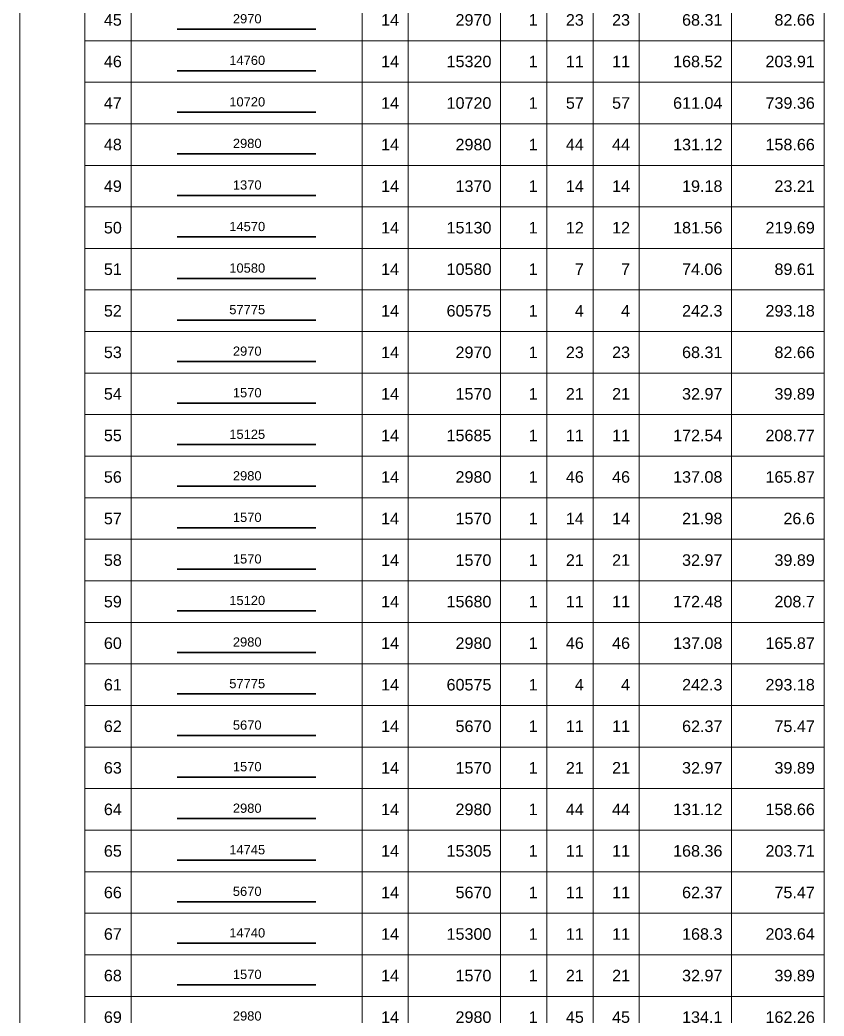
# Model space of a CAD drawing. Header units: millimetres. Extents: x -179076 to 505271, y -34263 to 117995.
# Drawn here: x -28311 to -10905, y 53510 to 75087 of the extents above; entities that cross this region are included whole.
import ezdxf
from ezdxf.enums import TextEntityAlignment as Align

# ---------------------------------------------------------------- set-up
doc = ezdxf.new("R2010")
doc.units = ezdxf.units.MM
for name, color, linetype, lineweight in [('NDC_S_REBAR', 4, 'Continuous', 35), ('NDC_S_VN TEXT', 7, 'Continuous', 20), ('NDC_Table', 3, 'Continuous', 20)]:
    doc.layers.add(name, color=color, linetype=linetype, lineweight=lineweight)
doc.styles.add('ARIAL', font='arial.ttf', dxfattribs={"width": 0.8})

# ---------------------------------------------------------------- blocks, each defined once
blk = doc.blocks.new('dang01')
at = {"layer": 'NDC_S_REBAR'}
blk.add_line((3405, -650), (6405, -650), dxfattribs=at)
at = {"layer": 'NDC_Table'}
for p, q in [((0, 0), (0, -900)), ((1405, 0), (1405, -900)), ((2405, 0), (2405, -900)), ((7405, 0), (7405, -900)), ((8405, 0), (8405, -900)), ((10405, 0), (10405, -900)), ((11405, 0), (11405, -900)), ((12405, 0), (12405, -900)), ((13405, 0), (13405, -900)), ((15405, 0), (15405, -900)), ((17405, 0), (17405, -900)), ((1405, -900), (17405, -900))]:
    blk.add_line(p, q, dxfattribs=at)
at = {"layer": 'NDC_S_VN TEXT', "style": 'ARIAL'}
for p in [(2205, -450), (8205, -450), (10205, -450), (11205, -450), (12205, -450), (13205, -450), (15205, -450), (17205, -450)]:
    blk.add_attdef('D03', text='', height=250, dxfattribs=at).set_placement(p, align=Align.MIDDLE_RIGHT)
blk.add_attdef('00000000', text='', height=200, dxfattribs=at).set_placement((4920, -425), align=Align.MIDDLE_CENTER)

msp = doc.modelspace()

# ---------------------------------------------------------------- block references
at = {"layer": 'NDC_Table'}
ref = msp.add_blockref('dang01', (-28310.7, 75537.1), dxfattribs=at)
ref.add_attrib('D03', '45', dxfattribs={"layer": 'NDC_S_VN TEXT', "height": 250, "style": 'ARIAL'}).set_placement((-26105.4, 75087.1), align=Align.MIDDLE_RIGHT)
ref.add_attrib('00000000', '2970', dxfattribs={"layer": 'NDC_S_VN TEXT', "height": 200, "style": 'ARIAL'}).set_placement((-23391.1, 75112.4), align=Align.MIDDLE_CENTER)
ref.add_attrib('D03', '14', dxfattribs={"layer": 'NDC_S_VN TEXT', "height": 250, "style": 'ARIAL'}).set_placement((-20105.4, 75087.1), align=Align.MIDDLE_RIGHT)
ref.add_attrib('D03', '2970', dxfattribs={"layer": 'NDC_S_VN TEXT', "height": 250, "style": 'ARIAL'}).set_placement((-18105.4, 75087.1), align=Align.MIDDLE_RIGHT)
ref.add_attrib('D03', '1', dxfattribs={"layer": 'NDC_S_VN TEXT', "height": 250, "style": 'ARIAL'}).set_placement((-17105.4, 75087.1), align=Align.MIDDLE_RIGHT)
ref.add_attrib('D03', '23', dxfattribs={"layer": 'NDC_S_VN TEXT', "height": 250, "style": 'ARIAL'}).set_placement((-16105.4, 75087.1), align=Align.MIDDLE_RIGHT)
ref.add_attrib('D03', '23', dxfattribs={"layer": 'NDC_S_VN TEXT', "height": 250, "style": 'ARIAL'}).set_placement((-15105.4, 75087.5), align=Align.MIDDLE_RIGHT)
ref.add_attrib('D03', '68.31', dxfattribs={"layer": 'NDC_S_VN TEXT', "height": 250, "style": 'ARIAL'}).set_placement((-13105.4, 75087.1), align=Align.MIDDLE_RIGHT)
ref.add_attrib('D03', '82.66', dxfattribs={"layer": 'NDC_S_VN TEXT', "height": 250, "style": 'ARIAL'}).set_placement((-11105.4, 75087.1), align=Align.MIDDLE_RIGHT)
ref = msp.add_blockref('dang01', (-28310.7, 74637.1), dxfattribs=at)
ref.add_attrib('D03', '46', dxfattribs={"layer": 'NDC_S_VN TEXT', "height": 250, "style": 'ARIAL'}).set_placement((-26105.4, 74187.1), align=Align.MIDDLE_RIGHT)
ref.add_attrib('00000000', '14760', dxfattribs={"layer": 'NDC_S_VN TEXT', "height": 200, "style": 'ARIAL'}).set_placement((-23391.1, 74212.4), align=Align.MIDDLE_CENTER)
ref.add_attrib('D03', '14', dxfattribs={"layer": 'NDC_S_VN TEXT', "height": 250, "style": 'ARIAL'}).set_placement((-20105.4, 74187.1), align=Align.MIDDLE_RIGHT)
ref.add_attrib('D03', '15320', dxfattribs={"layer": 'NDC_S_VN TEXT', "height": 250, "style": 'ARIAL'}).set_placement((-18105.4, 74187.1), align=Align.MIDDLE_RIGHT)
ref.add_attrib('D03', '1', dxfattribs={"layer": 'NDC_S_VN TEXT', "height": 250, "style": 'ARIAL'}).set_placement((-17105.4, 74187.1), align=Align.MIDDLE_RIGHT)
ref.add_attrib('D03', '11', dxfattribs={"layer": 'NDC_S_VN TEXT', "height": 250, "style": 'ARIAL'}).set_placement((-16105.4, 74187.1), align=Align.MIDDLE_RIGHT)
ref.add_attrib('D03', '11', dxfattribs={"layer": 'NDC_S_VN TEXT', "height": 250, "style": 'ARIAL'}).set_placement((-15105.4, 74187.5), align=Align.MIDDLE_RIGHT)
ref.add_attrib('D03', '168.52', dxfattribs={"layer": 'NDC_S_VN TEXT', "height": 250, "style": 'ARIAL'}).set_placement((-13105.4, 74187.1), align=Align.MIDDLE_RIGHT)
ref.add_attrib('D03', '203.91', dxfattribs={"layer": 'NDC_S_VN TEXT', "height": 250, "style": 'ARIAL'}).set_placement((-11105.4, 74187.1), align=Align.MIDDLE_RIGHT)
ref = msp.add_blockref('dang01', (-28310.7, 73737.1), dxfattribs=at)
ref.add_attrib('D03', '47', dxfattribs={"layer": 'NDC_S_VN TEXT', "height": 250, "style": 'ARIAL'}).set_placement((-26105.4, 73287.1), align=Align.MIDDLE_RIGHT)
ref.add_attrib('00000000', '10720', dxfattribs={"layer": 'NDC_S_VN TEXT', "height": 200, "style": 'ARIAL'}).set_placement((-23391.1, 73312.4), align=Align.MIDDLE_CENTER)
ref.add_attrib('D03', '14', dxfattribs={"layer": 'NDC_S_VN TEXT', "height": 250, "style": 'ARIAL'}).set_placement((-20105.4, 73287.1), align=Align.MIDDLE_RIGHT)
ref.add_attrib('D03', '10720', dxfattribs={"layer": 'NDC_S_VN TEXT', "height": 250, "style": 'ARIAL'}).set_placement((-18105.4, 73287.1), align=Align.MIDDLE_RIGHT)
ref.add_attrib('D03', '1', dxfattribs={"layer": 'NDC_S_VN TEXT', "height": 250, "style": 'ARIAL'}).set_placement((-17105.4, 73287.1), align=Align.MIDDLE_RIGHT)
ref.add_attrib('D03', '57', dxfattribs={"layer": 'NDC_S_VN TEXT', "height": 250, "style": 'ARIAL'}).set_placement((-16105.4, 73287.1), align=Align.MIDDLE_RIGHT)
ref.add_attrib('D03', '57', dxfattribs={"layer": 'NDC_S_VN TEXT', "height": 250, "style": 'ARIAL'}).set_placement((-15105.4, 73287.5), align=Align.MIDDLE_RIGHT)
ref.add_attrib('D03', '611.04', dxfattribs={"layer": 'NDC_S_VN TEXT', "height": 250, "style": 'ARIAL'}).set_placement((-13105.4, 73287.1), align=Align.MIDDLE_RIGHT)
ref.add_attrib('D03', '739.36', dxfattribs={"layer": 'NDC_S_VN TEXT', "height": 250, "style": 'ARIAL'}).set_placement((-11105.4, 73287.1), align=Align.MIDDLE_RIGHT)
ref = msp.add_blockref('dang01', (-28310.7, 72837.1), dxfattribs=at)
ref.add_attrib('D03', '48', dxfattribs={"layer": 'NDC_S_VN TEXT', "height": 250, "style": 'ARIAL'}).set_placement((-26105.4, 72387.1), align=Align.MIDDLE_RIGHT)
ref.add_attrib('00000000', '2980', dxfattribs={"layer": 'NDC_S_VN TEXT', "height": 200, "style": 'ARIAL'}).set_placement((-23391.1, 72412.4), align=Align.MIDDLE_CENTER)
ref.add_attrib('D03', '14', dxfattribs={"layer": 'NDC_S_VN TEXT', "height": 250, "style": 'ARIAL'}).set_placement((-20105.4, 72387.1), align=Align.MIDDLE_RIGHT)
ref.add_attrib('D03', '2980', dxfattribs={"layer": 'NDC_S_VN TEXT', "height": 250, "style": 'ARIAL'}).set_placement((-18105.4, 72387.1), align=Align.MIDDLE_RIGHT)
ref.add_attrib('D03', '1', dxfattribs={"layer": 'NDC_S_VN TEXT', "height": 250, "style": 'ARIAL'}).set_placement((-17105.4, 72387.1), align=Align.MIDDLE_RIGHT)
ref.add_attrib('D03', '44', dxfattribs={"layer": 'NDC_S_VN TEXT', "height": 250, "style": 'ARIAL'}).set_placement((-16105.4, 72387.1), align=Align.MIDDLE_RIGHT)
ref.add_attrib('D03', '44', dxfattribs={"layer": 'NDC_S_VN TEXT', "height": 250, "style": 'ARIAL'}).set_placement((-15105.4, 72387.5), align=Align.MIDDLE_RIGHT)
ref.add_attrib('D03', '131.12', dxfattribs={"layer": 'NDC_S_VN TEXT', "height": 250, "style": 'ARIAL'}).set_placement((-13105.4, 72387.1), align=Align.MIDDLE_RIGHT)
ref.add_attrib('D03', '158.66', dxfattribs={"layer": 'NDC_S_VN TEXT', "height": 250, "style": 'ARIAL'}).set_placement((-11105.4, 72387.1), align=Align.MIDDLE_RIGHT)
ref = msp.add_blockref('dang01', (-28310.7, 71937.1), dxfattribs=at)
ref.add_attrib('D03', '49', dxfattribs={"layer": 'NDC_S_VN TEXT', "height": 250, "style": 'ARIAL'}).set_placement((-26105.4, 71487.1), align=Align.MIDDLE_RIGHT)
ref.add_attrib('00000000', '1370', dxfattribs={"layer": 'NDC_S_VN TEXT', "height": 200, "style": 'ARIAL'}).set_placement((-23391.1, 71512.4), align=Align.MIDDLE_CENTER)
ref.add_attrib('D03', '14', dxfattribs={"layer": 'NDC_S_VN TEXT', "height": 250, "style": 'ARIAL'}).set_placement((-20105.4, 71487.1), align=Align.MIDDLE_RIGHT)
ref.add_attrib('D03', '1370', dxfattribs={"layer": 'NDC_S_VN TEXT', "height": 250, "style": 'ARIAL'}).set_placement((-18105.4, 71487.1), align=Align.MIDDLE_RIGHT)
ref.add_attrib('D03', '1', dxfattribs={"layer": 'NDC_S_VN TEXT', "height": 250, "style": 'ARIAL'}).set_placement((-17105.4, 71487.1), align=Align.MIDDLE_RIGHT)
ref.add_attrib('D03', '14', dxfattribs={"layer": 'NDC_S_VN TEXT', "height": 250, "style": 'ARIAL'}).set_placement((-16105.4, 71487.1), align=Align.MIDDLE_RIGHT)
ref.add_attrib('D03', '14', dxfattribs={"layer": 'NDC_S_VN TEXT', "height": 250, "style": 'ARIAL'}).set_placement((-15105.4, 71487.5), align=Align.MIDDLE_RIGHT)
ref.add_attrib('D03', '19.18', dxfattribs={"layer": 'NDC_S_VN TEXT', "height": 250, "style": 'ARIAL'}).set_placement((-13105.4, 71487.1), align=Align.MIDDLE_RIGHT)
ref.add_attrib('D03', '23.21', dxfattribs={"layer": 'NDC_S_VN TEXT', "height": 250, "style": 'ARIAL'}).set_placement((-11105.4, 71487.1), align=Align.MIDDLE_RIGHT)
ref = msp.add_blockref('dang01', (-28310.7, 71037.1), dxfattribs=at)
ref.add_attrib('D03', '50', dxfattribs={"layer": 'NDC_S_VN TEXT', "height": 250, "style": 'ARIAL'}).set_placement((-26105.4, 70587.1), align=Align.MIDDLE_RIGHT)
ref.add_attrib('00000000', '14570', dxfattribs={"layer": 'NDC_S_VN TEXT', "height": 200, "style": 'ARIAL'}).set_placement((-23391.1, 70612.4), align=Align.MIDDLE_CENTER)
ref.add_attrib('D03', '14', dxfattribs={"layer": 'NDC_S_VN TEXT', "height": 250, "style": 'ARIAL'}).set_placement((-20105.4, 70587.1), align=Align.MIDDLE_RIGHT)
ref.add_attrib('D03', '15130', dxfattribs={"layer": 'NDC_S_VN TEXT', "height": 250, "style": 'ARIAL'}).set_placement((-18105.4, 70587.1), align=Align.MIDDLE_RIGHT)
ref.add_attrib('D03', '1', dxfattribs={"layer": 'NDC_S_VN TEXT', "height": 250, "style": 'ARIAL'}).set_placement((-17105.4, 70587.1), align=Align.MIDDLE_RIGHT)
ref.add_attrib('D03', '12', dxfattribs={"layer": 'NDC_S_VN TEXT', "height": 250, "style": 'ARIAL'}).set_placement((-16105.4, 70587.1), align=Align.MIDDLE_RIGHT)
ref.add_attrib('D03', '12', dxfattribs={"layer": 'NDC_S_VN TEXT', "height": 250, "style": 'ARIAL'}).set_placement((-15105.4, 70587.5), align=Align.MIDDLE_RIGHT)
ref.add_attrib('D03', '181.56', dxfattribs={"layer": 'NDC_S_VN TEXT', "height": 250, "style": 'ARIAL'}).set_placement((-13105.4, 70587.1), align=Align.MIDDLE_RIGHT)
ref.add_attrib('D03', '219.69', dxfattribs={"layer": 'NDC_S_VN TEXT', "height": 250, "style": 'ARIAL'}).set_placement((-11105.4, 70587.1), align=Align.MIDDLE_RIGHT)
ref = msp.add_blockref('dang01', (-28310.7, 70137.1), dxfattribs=at)
ref.add_attrib('D03', '51', dxfattribs={"layer": 'NDC_S_VN TEXT', "height": 250, "style": 'ARIAL'}).set_placement((-26105.4, 69687.1), align=Align.MIDDLE_RIGHT)
ref.add_attrib('00000000', '10580', dxfattribs={"layer": 'NDC_S_VN TEXT', "height": 200, "style": 'ARIAL'}).set_placement((-23391.1, 69712.4), align=Align.MIDDLE_CENTER)
ref.add_attrib('D03', '14', dxfattribs={"layer": 'NDC_S_VN TEXT', "height": 250, "style": 'ARIAL'}).set_placement((-20105.4, 69687.1), align=Align.MIDDLE_RIGHT)
ref.add_attrib('D03', '10580', dxfattribs={"layer": 'NDC_S_VN TEXT', "height": 250, "style": 'ARIAL'}).set_placement((-18105.4, 69687.1), align=Align.MIDDLE_RIGHT)
ref.add_attrib('D03', '1', dxfattribs={"layer": 'NDC_S_VN TEXT', "height": 250, "style": 'ARIAL'}).set_placement((-17105.4, 69687.1), align=Align.MIDDLE_RIGHT)
ref.add_attrib('D03', '7', dxfattribs={"layer": 'NDC_S_VN TEXT', "height": 250, "style": 'ARIAL'}).set_placement((-16105.4, 69687.1), align=Align.MIDDLE_RIGHT)
ref.add_attrib('D03', '7', dxfattribs={"layer": 'NDC_S_VN TEXT', "height": 250, "style": 'ARIAL'}).set_placement((-15105.4, 69687.5), align=Align.MIDDLE_RIGHT)
ref.add_attrib('D03', '74.06', dxfattribs={"layer": 'NDC_S_VN TEXT', "height": 250, "style": 'ARIAL'}).set_placement((-13105.4, 69687.1), align=Align.MIDDLE_RIGHT)
ref.add_attrib('D03', '89.61', dxfattribs={"layer": 'NDC_S_VN TEXT', "height": 250, "style": 'ARIAL'}).set_placement((-11105.4, 69687.1), align=Align.MIDDLE_RIGHT)
ref = msp.add_blockref('dang01', (-28310.7, 69237.1), dxfattribs=at)
ref.add_attrib('D03', '52', dxfattribs={"layer": 'NDC_S_VN TEXT', "height": 250, "style": 'ARIAL'}).set_placement((-26105.4, 68787.1), align=Align.MIDDLE_RIGHT)
ref.add_attrib('00000000', '57775', dxfattribs={"layer": 'NDC_S_VN TEXT', "height": 200, "style": 'ARIAL'}).set_placement((-23391.1, 68812.4), align=Align.MIDDLE_CENTER)
ref.add_attrib('D03', '14', dxfattribs={"layer": 'NDC_S_VN TEXT', "height": 250, "style": 'ARIAL'}).set_placement((-20105.4, 68787.1), align=Align.MIDDLE_RIGHT)
ref.add_attrib('D03', '60575', dxfattribs={"layer": 'NDC_S_VN TEXT', "height": 250, "style": 'ARIAL'}).set_placement((-18105.4, 68787.1), align=Align.MIDDLE_RIGHT)
ref.add_attrib('D03', '1', dxfattribs={"layer": 'NDC_S_VN TEXT', "height": 250, "style": 'ARIAL'}).set_placement((-17105.4, 68787.1), align=Align.MIDDLE_RIGHT)
ref.add_attrib('D03', '4', dxfattribs={"layer": 'NDC_S_VN TEXT', "height": 250, "style": 'ARIAL'}).set_placement((-16105.4, 68787.1), align=Align.MIDDLE_RIGHT)
ref.add_attrib('D03', '4', dxfattribs={"layer": 'NDC_S_VN TEXT', "height": 250, "style": 'ARIAL'}).set_placement((-15105.4, 68787.5), align=Align.MIDDLE_RIGHT)
ref.add_attrib('D03', '242.3', dxfattribs={"layer": 'NDC_S_VN TEXT', "height": 250, "style": 'ARIAL'}).set_placement((-13105.4, 68787.1), align=Align.MIDDLE_RIGHT)
ref.add_attrib('D03', '293.18', dxfattribs={"layer": 'NDC_S_VN TEXT', "height": 250, "style": 'ARIAL'}).set_placement((-11105.4, 68787.1), align=Align.MIDDLE_RIGHT)
ref = msp.add_blockref('dang01', (-28310.7, 68337.1), dxfattribs=at)
ref.add_attrib('D03', '53', dxfattribs={"layer": 'NDC_S_VN TEXT', "height": 250, "style": 'ARIAL'}).set_placement((-26105.4, 67887.1), align=Align.MIDDLE_RIGHT)
ref.add_attrib('00000000', '2970', dxfattribs={"layer": 'NDC_S_VN TEXT', "height": 200, "style": 'ARIAL'}).set_placement((-23391.1, 67912.4), align=Align.MIDDLE_CENTER)
ref.add_attrib('D03', '14', dxfattribs={"layer": 'NDC_S_VN TEXT', "height": 250, "style": 'ARIAL'}).set_placement((-20105.4, 67887.1), align=Align.MIDDLE_RIGHT)
ref.add_attrib('D03', '2970', dxfattribs={"layer": 'NDC_S_VN TEXT', "height": 250, "style": 'ARIAL'}).set_placement((-18105.4, 67887.1), align=Align.MIDDLE_RIGHT)
ref.add_attrib('D03', '1', dxfattribs={"layer": 'NDC_S_VN TEXT', "height": 250, "style": 'ARIAL'}).set_placement((-17105.4, 67887.1), align=Align.MIDDLE_RIGHT)
ref.add_attrib('D03', '23', dxfattribs={"layer": 'NDC_S_VN TEXT', "height": 250, "style": 'ARIAL'}).set_placement((-16105.4, 67887.1), align=Align.MIDDLE_RIGHT)
ref.add_attrib('D03', '23', dxfattribs={"layer": 'NDC_S_VN TEXT', "height": 250, "style": 'ARIAL'}).set_placement((-15105.4, 67887.5), align=Align.MIDDLE_RIGHT)
ref.add_attrib('D03', '68.31', dxfattribs={"layer": 'NDC_S_VN TEXT', "height": 250, "style": 'ARIAL'}).set_placement((-13105.4, 67887.1), align=Align.MIDDLE_RIGHT)
ref.add_attrib('D03', '82.66', dxfattribs={"layer": 'NDC_S_VN TEXT', "height": 250, "style": 'ARIAL'}).set_placement((-11105.4, 67887.1), align=Align.MIDDLE_RIGHT)
ref = msp.add_blockref('dang01', (-28310.7, 67437.1), dxfattribs=at)
ref.add_attrib('D03', '54', dxfattribs={"layer": 'NDC_S_VN TEXT', "height": 250, "style": 'ARIAL'}).set_placement((-26105.4, 66987.1), align=Align.MIDDLE_RIGHT)
ref.add_attrib('00000000', '1570', dxfattribs={"layer": 'NDC_S_VN TEXT', "height": 200, "style": 'ARIAL'}).set_placement((-23391.1, 67012.4), align=Align.MIDDLE_CENTER)
ref.add_attrib('D03', '14', dxfattribs={"layer": 'NDC_S_VN TEXT', "height": 250, "style": 'ARIAL'}).set_placement((-20105.4, 66987.1), align=Align.MIDDLE_RIGHT)
ref.add_attrib('D03', '1570', dxfattribs={"layer": 'NDC_S_VN TEXT', "height": 250, "style": 'ARIAL'}).set_placement((-18105.4, 66987.1), align=Align.MIDDLE_RIGHT)
ref.add_attrib('D03', '1', dxfattribs={"layer": 'NDC_S_VN TEXT', "height": 250, "style": 'ARIAL'}).set_placement((-17105.4, 66987.1), align=Align.MIDDLE_RIGHT)
ref.add_attrib('D03', '21', dxfattribs={"layer": 'NDC_S_VN TEXT', "height": 250, "style": 'ARIAL'}).set_placement((-16105.4, 66987.1), align=Align.MIDDLE_RIGHT)
ref.add_attrib('D03', '21', dxfattribs={"layer": 'NDC_S_VN TEXT', "height": 250, "style": 'ARIAL'}).set_placement((-15105.4, 66987.5), align=Align.MIDDLE_RIGHT)
ref.add_attrib('D03', '32.97', dxfattribs={"layer": 'NDC_S_VN TEXT', "height": 250, "style": 'ARIAL'}).set_placement((-13105.4, 66987.1), align=Align.MIDDLE_RIGHT)
ref.add_attrib('D03', '39.89', dxfattribs={"layer": 'NDC_S_VN TEXT', "height": 250, "style": 'ARIAL'}).set_placement((-11105.4, 66987.1), align=Align.MIDDLE_RIGHT)
ref = msp.add_blockref('dang01', (-28310.7, 66537.1), dxfattribs=at)
ref.add_attrib('D03', '55', dxfattribs={"layer": 'NDC_S_VN TEXT', "height": 250, "style": 'ARIAL'}).set_placement((-26105.4, 66087.1), align=Align.MIDDLE_RIGHT)
ref.add_attrib('00000000', '15125', dxfattribs={"layer": 'NDC_S_VN TEXT', "height": 200, "style": 'ARIAL'}).set_placement((-23391.1, 66112.4), align=Align.MIDDLE_CENTER)
ref.add_attrib('D03', '14', dxfattribs={"layer": 'NDC_S_VN TEXT', "height": 250, "style": 'ARIAL'}).set_placement((-20105.4, 66087.1), align=Align.MIDDLE_RIGHT)
ref.add_attrib('D03', '15685', dxfattribs={"layer": 'NDC_S_VN TEXT', "height": 250, "style": 'ARIAL'}).set_placement((-18105.4, 66087.1), align=Align.MIDDLE_RIGHT)
ref.add_attrib('D03', '1', dxfattribs={"layer": 'NDC_S_VN TEXT', "height": 250, "style": 'ARIAL'}).set_placement((-17105.4, 66087.1), align=Align.MIDDLE_RIGHT)
ref.add_attrib('D03', '11', dxfattribs={"layer": 'NDC_S_VN TEXT', "height": 250, "style": 'ARIAL'}).set_placement((-16105.4, 66087.1), align=Align.MIDDLE_RIGHT)
ref.add_attrib('D03', '11', dxfattribs={"layer": 'NDC_S_VN TEXT', "height": 250, "style": 'ARIAL'}).set_placement((-15105.4, 66087.5), align=Align.MIDDLE_RIGHT)
ref.add_attrib('D03', '172.54', dxfattribs={"layer": 'NDC_S_VN TEXT', "height": 250, "style": 'ARIAL'}).set_placement((-13105.4, 66087.1), align=Align.MIDDLE_RIGHT)
ref.add_attrib('D03', '208.77', dxfattribs={"layer": 'NDC_S_VN TEXT', "height": 250, "style": 'ARIAL'}).set_placement((-11105.4, 66087.1), align=Align.MIDDLE_RIGHT)
ref = msp.add_blockref('dang01', (-28310.7, 65637.1), dxfattribs=at)
ref.add_attrib('D03', '56', dxfattribs={"layer": 'NDC_S_VN TEXT', "height": 250, "style": 'ARIAL'}).set_placement((-26105.4, 65187.1), align=Align.MIDDLE_RIGHT)
ref.add_attrib('00000000', '2980', dxfattribs={"layer": 'NDC_S_VN TEXT', "height": 200, "style": 'ARIAL'}).set_placement((-23391.1, 65212.4), align=Align.MIDDLE_CENTER)
ref.add_attrib('D03', '14', dxfattribs={"layer": 'NDC_S_VN TEXT', "height": 250, "style": 'ARIAL'}).set_placement((-20105.4, 65187.1), align=Align.MIDDLE_RIGHT)
ref.add_attrib('D03', '2980', dxfattribs={"layer": 'NDC_S_VN TEXT', "height": 250, "style": 'ARIAL'}).set_placement((-18105.4, 65187.1), align=Align.MIDDLE_RIGHT)
ref.add_attrib('D03', '1', dxfattribs={"layer": 'NDC_S_VN TEXT', "height": 250, "style": 'ARIAL'}).set_placement((-17105.4, 65187.1), align=Align.MIDDLE_RIGHT)
ref.add_attrib('D03', '46', dxfattribs={"layer": 'NDC_S_VN TEXT', "height": 250, "style": 'ARIAL'}).set_placement((-16105.4, 65187.1), align=Align.MIDDLE_RIGHT)
ref.add_attrib('D03', '46', dxfattribs={"layer": 'NDC_S_VN TEXT', "height": 250, "style": 'ARIAL'}).set_placement((-15105.4, 65187.5), align=Align.MIDDLE_RIGHT)
ref.add_attrib('D03', '137.08', dxfattribs={"layer": 'NDC_S_VN TEXT', "height": 250, "style": 'ARIAL'}).set_placement((-13105.4, 65187.1), align=Align.MIDDLE_RIGHT)
ref.add_attrib('D03', '165.87', dxfattribs={"layer": 'NDC_S_VN TEXT', "height": 250, "style": 'ARIAL'}).set_placement((-11105.4, 65187.1), align=Align.MIDDLE_RIGHT)
ref = msp.add_blockref('dang01', (-28310.7, 64737.1), dxfattribs=at)
ref.add_attrib('D03', '57', dxfattribs={"layer": 'NDC_S_VN TEXT', "height": 250, "style": 'ARIAL'}).set_placement((-26105.4, 64287.1), align=Align.MIDDLE_RIGHT)
ref.add_attrib('00000000', '1570', dxfattribs={"layer": 'NDC_S_VN TEXT', "height": 200, "style": 'ARIAL'}).set_placement((-23391.1, 64312.4), align=Align.MIDDLE_CENTER)
ref.add_attrib('D03', '14', dxfattribs={"layer": 'NDC_S_VN TEXT', "height": 250, "style": 'ARIAL'}).set_placement((-20105.4, 64287.1), align=Align.MIDDLE_RIGHT)
ref.add_attrib('D03', '1570', dxfattribs={"layer": 'NDC_S_VN TEXT', "height": 250, "style": 'ARIAL'}).set_placement((-18105.4, 64287.1), align=Align.MIDDLE_RIGHT)
ref.add_attrib('D03', '1', dxfattribs={"layer": 'NDC_S_VN TEXT', "height": 250, "style": 'ARIAL'}).set_placement((-17105.4, 64287.1), align=Align.MIDDLE_RIGHT)
ref.add_attrib('D03', '14', dxfattribs={"layer": 'NDC_S_VN TEXT', "height": 250, "style": 'ARIAL'}).set_placement((-16105.4, 64287.1), align=Align.MIDDLE_RIGHT)
ref.add_attrib('D03', '14', dxfattribs={"layer": 'NDC_S_VN TEXT', "height": 250, "style": 'ARIAL'}).set_placement((-15105.4, 64287.5), align=Align.MIDDLE_RIGHT)
ref.add_attrib('D03', '21.98', dxfattribs={"layer": 'NDC_S_VN TEXT', "height": 250, "style": 'ARIAL'}).set_placement((-13105.4, 64287.1), align=Align.MIDDLE_RIGHT)
ref.add_attrib('D03', '26.6', dxfattribs={"layer": 'NDC_S_VN TEXT', "height": 250, "style": 'ARIAL'}).set_placement((-11105.4, 64287.1), align=Align.MIDDLE_RIGHT)
ref = msp.add_blockref('dang01', (-28310.7, 63837.1), dxfattribs=at)
ref.add_attrib('D03', '58', dxfattribs={"layer": 'NDC_S_VN TEXT', "height": 250, "style": 'ARIAL'}).set_placement((-26105.4, 63387.1), align=Align.MIDDLE_RIGHT)
ref.add_attrib('00000000', '1570', dxfattribs={"layer": 'NDC_S_VN TEXT', "height": 200, "style": 'ARIAL'}).set_placement((-23391.1, 63412.4), align=Align.MIDDLE_CENTER)
ref.add_attrib('D03', '14', dxfattribs={"layer": 'NDC_S_VN TEXT', "height": 250, "style": 'ARIAL'}).set_placement((-20105.4, 63387.1), align=Align.MIDDLE_RIGHT)
ref.add_attrib('D03', '1570', dxfattribs={"layer": 'NDC_S_VN TEXT', "height": 250, "style": 'ARIAL'}).set_placement((-18105.4, 63387.1), align=Align.MIDDLE_RIGHT)
ref.add_attrib('D03', '1', dxfattribs={"layer": 'NDC_S_VN TEXT', "height": 250, "style": 'ARIAL'}).set_placement((-17105.4, 63387.1), align=Align.MIDDLE_RIGHT)
ref.add_attrib('D03', '21', dxfattribs={"layer": 'NDC_S_VN TEXT', "height": 250, "style": 'ARIAL'}).set_placement((-16105.4, 63387.1), align=Align.MIDDLE_RIGHT)
ref.add_attrib('D03', '21', dxfattribs={"layer": 'NDC_S_VN TEXT', "height": 250, "style": 'ARIAL'}).set_placement((-15105.4, 63387.5), align=Align.MIDDLE_RIGHT)
ref.add_attrib('D03', '32.97', dxfattribs={"layer": 'NDC_S_VN TEXT', "height": 250, "style": 'ARIAL'}).set_placement((-13105.4, 63387.1), align=Align.MIDDLE_RIGHT)
ref.add_attrib('D03', '39.89', dxfattribs={"layer": 'NDC_S_VN TEXT', "height": 250, "style": 'ARIAL'}).set_placement((-11105.4, 63387.1), align=Align.MIDDLE_RIGHT)
ref = msp.add_blockref('dang01', (-28310.7, 62937.1), dxfattribs=at)
ref.add_attrib('D03', '59', dxfattribs={"layer": 'NDC_S_VN TEXT', "height": 250, "style": 'ARIAL'}).set_placement((-26105.4, 62487.1), align=Align.MIDDLE_RIGHT)
ref.add_attrib('00000000', '15120', dxfattribs={"layer": 'NDC_S_VN TEXT', "height": 200, "style": 'ARIAL'}).set_placement((-23391.1, 62512.4), align=Align.MIDDLE_CENTER)
ref.add_attrib('D03', '14', dxfattribs={"layer": 'NDC_S_VN TEXT', "height": 250, "style": 'ARIAL'}).set_placement((-20105.4, 62487.1), align=Align.MIDDLE_RIGHT)
ref.add_attrib('D03', '15680', dxfattribs={"layer": 'NDC_S_VN TEXT', "height": 250, "style": 'ARIAL'}).set_placement((-18105.4, 62487.1), align=Align.MIDDLE_RIGHT)
ref.add_attrib('D03', '1', dxfattribs={"layer": 'NDC_S_VN TEXT', "height": 250, "style": 'ARIAL'}).set_placement((-17105.4, 62487.1), align=Align.MIDDLE_RIGHT)
ref.add_attrib('D03', '11', dxfattribs={"layer": 'NDC_S_VN TEXT', "height": 250, "style": 'ARIAL'}).set_placement((-16105.4, 62487.1), align=Align.MIDDLE_RIGHT)
ref.add_attrib('D03', '11', dxfattribs={"layer": 'NDC_S_VN TEXT', "height": 250, "style": 'ARIAL'}).set_placement((-15105.4, 62487.5), align=Align.MIDDLE_RIGHT)
ref.add_attrib('D03', '172.48', dxfattribs={"layer": 'NDC_S_VN TEXT', "height": 250, "style": 'ARIAL'}).set_placement((-13105.4, 62487.1), align=Align.MIDDLE_RIGHT)
ref.add_attrib('D03', '208.7', dxfattribs={"layer": 'NDC_S_VN TEXT', "height": 250, "style": 'ARIAL'}).set_placement((-11105.4, 62487.1), align=Align.MIDDLE_RIGHT)
ref = msp.add_blockref('dang01', (-28310.7, 62037.1), dxfattribs=at)
ref.add_attrib('D03', '60', dxfattribs={"layer": 'NDC_S_VN TEXT', "height": 250, "style": 'ARIAL'}).set_placement((-26105.4, 61587.1), align=Align.MIDDLE_RIGHT)
ref.add_attrib('00000000', '2980', dxfattribs={"layer": 'NDC_S_VN TEXT', "height": 200, "style": 'ARIAL'}).set_placement((-23391.1, 61612.4), align=Align.MIDDLE_CENTER)
ref.add_attrib('D03', '14', dxfattribs={"layer": 'NDC_S_VN TEXT', "height": 250, "style": 'ARIAL'}).set_placement((-20105.4, 61587.1), align=Align.MIDDLE_RIGHT)
ref.add_attrib('D03', '2980', dxfattribs={"layer": 'NDC_S_VN TEXT', "height": 250, "style": 'ARIAL'}).set_placement((-18105.4, 61587.1), align=Align.MIDDLE_RIGHT)
ref.add_attrib('D03', '1', dxfattribs={"layer": 'NDC_S_VN TEXT', "height": 250, "style": 'ARIAL'}).set_placement((-17105.4, 61587.1), align=Align.MIDDLE_RIGHT)
ref.add_attrib('D03', '46', dxfattribs={"layer": 'NDC_S_VN TEXT', "height": 250, "style": 'ARIAL'}).set_placement((-16105.4, 61587.1), align=Align.MIDDLE_RIGHT)
ref.add_attrib('D03', '46', dxfattribs={"layer": 'NDC_S_VN TEXT', "height": 250, "style": 'ARIAL'}).set_placement((-15105.4, 61587.5), align=Align.MIDDLE_RIGHT)
ref.add_attrib('D03', '137.08', dxfattribs={"layer": 'NDC_S_VN TEXT', "height": 250, "style": 'ARIAL'}).set_placement((-13105.4, 61587.1), align=Align.MIDDLE_RIGHT)
ref.add_attrib('D03', '165.87', dxfattribs={"layer": 'NDC_S_VN TEXT', "height": 250, "style": 'ARIAL'}).set_placement((-11105.4, 61587.1), align=Align.MIDDLE_RIGHT)
ref = msp.add_blockref('dang01', (-28310.7, 61137.1), dxfattribs=at)
ref.add_attrib('D03', '61', dxfattribs={"layer": 'NDC_S_VN TEXT', "height": 250, "style": 'ARIAL'}).set_placement((-26105.4, 60687.1), align=Align.MIDDLE_RIGHT)
ref.add_attrib('00000000', '57775', dxfattribs={"layer": 'NDC_S_VN TEXT', "height": 200, "style": 'ARIAL'}).set_placement((-23391.1, 60712.4), align=Align.MIDDLE_CENTER)
ref.add_attrib('D03', '14', dxfattribs={"layer": 'NDC_S_VN TEXT', "height": 250, "style": 'ARIAL'}).set_placement((-20105.4, 60687.1), align=Align.MIDDLE_RIGHT)
ref.add_attrib('D03', '60575', dxfattribs={"layer": 'NDC_S_VN TEXT', "height": 250, "style": 'ARIAL'}).set_placement((-18105.4, 60687.1), align=Align.MIDDLE_RIGHT)
ref.add_attrib('D03', '1', dxfattribs={"layer": 'NDC_S_VN TEXT', "height": 250, "style": 'ARIAL'}).set_placement((-17105.4, 60687.1), align=Align.MIDDLE_RIGHT)
ref.add_attrib('D03', '4', dxfattribs={"layer": 'NDC_S_VN TEXT', "height": 250, "style": 'ARIAL'}).set_placement((-16105.4, 60687.1), align=Align.MIDDLE_RIGHT)
ref.add_attrib('D03', '4', dxfattribs={"layer": 'NDC_S_VN TEXT', "height": 250, "style": 'ARIAL'}).set_placement((-15105.4, 60687.5), align=Align.MIDDLE_RIGHT)
ref.add_attrib('D03', '242.3', dxfattribs={"layer": 'NDC_S_VN TEXT', "height": 250, "style": 'ARIAL'}).set_placement((-13105.4, 60687.1), align=Align.MIDDLE_RIGHT)
ref.add_attrib('D03', '293.18', dxfattribs={"layer": 'NDC_S_VN TEXT', "height": 250, "style": 'ARIAL'}).set_placement((-11105.4, 60687.1), align=Align.MIDDLE_RIGHT)
ref = msp.add_blockref('dang01', (-28310.7, 60237.1), dxfattribs=at)
ref.add_attrib('D03', '62', dxfattribs={"layer": 'NDC_S_VN TEXT', "height": 250, "style": 'ARIAL'}).set_placement((-26105.4, 59787.1), align=Align.MIDDLE_RIGHT)
ref.add_attrib('00000000', '5670', dxfattribs={"layer": 'NDC_S_VN TEXT', "height": 200, "style": 'ARIAL'}).set_placement((-23391.1, 59812.4), align=Align.MIDDLE_CENTER)
ref.add_attrib('D03', '14', dxfattribs={"layer": 'NDC_S_VN TEXT', "height": 250, "style": 'ARIAL'}).set_placement((-20105.4, 59787.1), align=Align.MIDDLE_RIGHT)
ref.add_attrib('D03', '5670', dxfattribs={"layer": 'NDC_S_VN TEXT', "height": 250, "style": 'ARIAL'}).set_placement((-18105.4, 59787.1), align=Align.MIDDLE_RIGHT)
ref.add_attrib('D03', '1', dxfattribs={"layer": 'NDC_S_VN TEXT', "height": 250, "style": 'ARIAL'}).set_placement((-17105.4, 59787.1), align=Align.MIDDLE_RIGHT)
ref.add_attrib('D03', '11', dxfattribs={"layer": 'NDC_S_VN TEXT', "height": 250, "style": 'ARIAL'}).set_placement((-16105.4, 59787.1), align=Align.MIDDLE_RIGHT)
ref.add_attrib('D03', '11', dxfattribs={"layer": 'NDC_S_VN TEXT', "height": 250, "style": 'ARIAL'}).set_placement((-15105.4, 59787.5), align=Align.MIDDLE_RIGHT)
ref.add_attrib('D03', '62.37', dxfattribs={"layer": 'NDC_S_VN TEXT', "height": 250, "style": 'ARIAL'}).set_placement((-13105.4, 59787.1), align=Align.MIDDLE_RIGHT)
ref.add_attrib('D03', '75.47', dxfattribs={"layer": 'NDC_S_VN TEXT', "height": 250, "style": 'ARIAL'}).set_placement((-11105.4, 59787.1), align=Align.MIDDLE_RIGHT)
ref = msp.add_blockref('dang01', (-28310.7, 59337.1), dxfattribs=at)
ref.add_attrib('D03', '63', dxfattribs={"layer": 'NDC_S_VN TEXT', "height": 250, "style": 'ARIAL'}).set_placement((-26105.4, 58887.1), align=Align.MIDDLE_RIGHT)
ref.add_attrib('00000000', '1570', dxfattribs={"layer": 'NDC_S_VN TEXT', "height": 200, "style": 'ARIAL'}).set_placement((-23391.1, 58912.4), align=Align.MIDDLE_CENTER)
ref.add_attrib('D03', '14', dxfattribs={"layer": 'NDC_S_VN TEXT', "height": 250, "style": 'ARIAL'}).set_placement((-20105.4, 58887.1), align=Align.MIDDLE_RIGHT)
ref.add_attrib('D03', '1570', dxfattribs={"layer": 'NDC_S_VN TEXT', "height": 250, "style": 'ARIAL'}).set_placement((-18105.4, 58887.1), align=Align.MIDDLE_RIGHT)
ref.add_attrib('D03', '1', dxfattribs={"layer": 'NDC_S_VN TEXT', "height": 250, "style": 'ARIAL'}).set_placement((-17105.4, 58887.1), align=Align.MIDDLE_RIGHT)
ref.add_attrib('D03', '21', dxfattribs={"layer": 'NDC_S_VN TEXT', "height": 250, "style": 'ARIAL'}).set_placement((-16105.4, 58887.1), align=Align.MIDDLE_RIGHT)
ref.add_attrib('D03', '21', dxfattribs={"layer": 'NDC_S_VN TEXT', "height": 250, "style": 'ARIAL'}).set_placement((-15105.4, 58887.5), align=Align.MIDDLE_RIGHT)
ref.add_attrib('D03', '32.97', dxfattribs={"layer": 'NDC_S_VN TEXT', "height": 250, "style": 'ARIAL'}).set_placement((-13105.4, 58887.1), align=Align.MIDDLE_RIGHT)
ref.add_attrib('D03', '39.89', dxfattribs={"layer": 'NDC_S_VN TEXT', "height": 250, "style": 'ARIAL'}).set_placement((-11105.4, 58887.1), align=Align.MIDDLE_RIGHT)
ref = msp.add_blockref('dang01', (-28310.7, 58437.1), dxfattribs=at)
ref.add_attrib('D03', '64', dxfattribs={"layer": 'NDC_S_VN TEXT', "height": 250, "style": 'ARIAL'}).set_placement((-26105.4, 57987.1), align=Align.MIDDLE_RIGHT)
ref.add_attrib('00000000', '2980', dxfattribs={"layer": 'NDC_S_VN TEXT', "height": 200, "style": 'ARIAL'}).set_placement((-23391.1, 58012.4), align=Align.MIDDLE_CENTER)
ref.add_attrib('D03', '14', dxfattribs={"layer": 'NDC_S_VN TEXT', "height": 250, "style": 'ARIAL'}).set_placement((-20105.4, 57987.1), align=Align.MIDDLE_RIGHT)
ref.add_attrib('D03', '2980', dxfattribs={"layer": 'NDC_S_VN TEXT', "height": 250, "style": 'ARIAL'}).set_placement((-18105.4, 57987.1), align=Align.MIDDLE_RIGHT)
ref.add_attrib('D03', '1', dxfattribs={"layer": 'NDC_S_VN TEXT', "height": 250, "style": 'ARIAL'}).set_placement((-17105.4, 57987.1), align=Align.MIDDLE_RIGHT)
ref.add_attrib('D03', '44', dxfattribs={"layer": 'NDC_S_VN TEXT', "height": 250, "style": 'ARIAL'}).set_placement((-16105.4, 57987.1), align=Align.MIDDLE_RIGHT)
ref.add_attrib('D03', '44', dxfattribs={"layer": 'NDC_S_VN TEXT', "height": 250, "style": 'ARIAL'}).set_placement((-15105.4, 57987.5), align=Align.MIDDLE_RIGHT)
ref.add_attrib('D03', '131.12', dxfattribs={"layer": 'NDC_S_VN TEXT', "height": 250, "style": 'ARIAL'}).set_placement((-13105.4, 57987.1), align=Align.MIDDLE_RIGHT)
ref.add_attrib('D03', '158.66', dxfattribs={"layer": 'NDC_S_VN TEXT', "height": 250, "style": 'ARIAL'}).set_placement((-11105.4, 57987.1), align=Align.MIDDLE_RIGHT)
ref = msp.add_blockref('dang01', (-28310.7, 57537.1), dxfattribs=at)
ref.add_attrib('D03', '65', dxfattribs={"layer": 'NDC_S_VN TEXT', "height": 250, "style": 'ARIAL'}).set_placement((-26105.4, 57087.1), align=Align.MIDDLE_RIGHT)
ref.add_attrib('00000000', '14745', dxfattribs={"layer": 'NDC_S_VN TEXT', "height": 200, "style": 'ARIAL'}).set_placement((-23391.1, 57112.4), align=Align.MIDDLE_CENTER)
ref.add_attrib('D03', '14', dxfattribs={"layer": 'NDC_S_VN TEXT', "height": 250, "style": 'ARIAL'}).set_placement((-20105.4, 57087.1), align=Align.MIDDLE_RIGHT)
ref.add_attrib('D03', '15305', dxfattribs={"layer": 'NDC_S_VN TEXT', "height": 250, "style": 'ARIAL'}).set_placement((-18105.4, 57087.1), align=Align.MIDDLE_RIGHT)
ref.add_attrib('D03', '1', dxfattribs={"layer": 'NDC_S_VN TEXT', "height": 250, "style": 'ARIAL'}).set_placement((-17105.4, 57087.1), align=Align.MIDDLE_RIGHT)
ref.add_attrib('D03', '11', dxfattribs={"layer": 'NDC_S_VN TEXT', "height": 250, "style": 'ARIAL'}).set_placement((-16105.4, 57087.1), align=Align.MIDDLE_RIGHT)
ref.add_attrib('D03', '11', dxfattribs={"layer": 'NDC_S_VN TEXT', "height": 250, "style": 'ARIAL'}).set_placement((-15105.4, 57087.5), align=Align.MIDDLE_RIGHT)
ref.add_attrib('D03', '168.36', dxfattribs={"layer": 'NDC_S_VN TEXT', "height": 250, "style": 'ARIAL'}).set_placement((-13105.4, 57087.1), align=Align.MIDDLE_RIGHT)
ref.add_attrib('D03', '203.71', dxfattribs={"layer": 'NDC_S_VN TEXT', "height": 250, "style": 'ARIAL'}).set_placement((-11105.4, 57087.1), align=Align.MIDDLE_RIGHT)
ref = msp.add_blockref('dang01', (-28310.7, 56637.1), dxfattribs=at)
ref.add_attrib('D03', '66', dxfattribs={"layer": 'NDC_S_VN TEXT', "height": 250, "style": 'ARIAL'}).set_placement((-26105.4, 56187.1), align=Align.MIDDLE_RIGHT)
ref.add_attrib('00000000', '5670', dxfattribs={"layer": 'NDC_S_VN TEXT', "height": 200, "style": 'ARIAL'}).set_placement((-23391.1, 56212.4), align=Align.MIDDLE_CENTER)
ref.add_attrib('D03', '14', dxfattribs={"layer": 'NDC_S_VN TEXT', "height": 250, "style": 'ARIAL'}).set_placement((-20105.4, 56187.1), align=Align.MIDDLE_RIGHT)
ref.add_attrib('D03', '5670', dxfattribs={"layer": 'NDC_S_VN TEXT', "height": 250, "style": 'ARIAL'}).set_placement((-18105.4, 56187.1), align=Align.MIDDLE_RIGHT)
ref.add_attrib('D03', '1', dxfattribs={"layer": 'NDC_S_VN TEXT', "height": 250, "style": 'ARIAL'}).set_placement((-17105.4, 56187.1), align=Align.MIDDLE_RIGHT)
ref.add_attrib('D03', '11', dxfattribs={"layer": 'NDC_S_VN TEXT', "height": 250, "style": 'ARIAL'}).set_placement((-16105.4, 56187.1), align=Align.MIDDLE_RIGHT)
ref.add_attrib('D03', '11', dxfattribs={"layer": 'NDC_S_VN TEXT', "height": 250, "style": 'ARIAL'}).set_placement((-15105.4, 56187.5), align=Align.MIDDLE_RIGHT)
ref.add_attrib('D03', '62.37', dxfattribs={"layer": 'NDC_S_VN TEXT', "height": 250, "style": 'ARIAL'}).set_placement((-13105.4, 56187.1), align=Align.MIDDLE_RIGHT)
ref.add_attrib('D03', '75.47', dxfattribs={"layer": 'NDC_S_VN TEXT', "height": 250, "style": 'ARIAL'}).set_placement((-11105.4, 56187.1), align=Align.MIDDLE_RIGHT)
ref = msp.add_blockref('dang01', (-28310.7, 55737.1), dxfattribs=at)
ref.add_attrib('D03', '67', dxfattribs={"layer": 'NDC_S_VN TEXT', "height": 250, "style": 'ARIAL'}).set_placement((-26105.4, 55287.1), align=Align.MIDDLE_RIGHT)
ref.add_attrib('00000000', '14740', dxfattribs={"layer": 'NDC_S_VN TEXT', "height": 200, "style": 'ARIAL'}).set_placement((-23391.1, 55312.4), align=Align.MIDDLE_CENTER)
ref.add_attrib('D03', '14', dxfattribs={"layer": 'NDC_S_VN TEXT', "height": 250, "style": 'ARIAL'}).set_placement((-20105.4, 55287.1), align=Align.MIDDLE_RIGHT)
ref.add_attrib('D03', '15300', dxfattribs={"layer": 'NDC_S_VN TEXT', "height": 250, "style": 'ARIAL'}).set_placement((-18105.4, 55287.1), align=Align.MIDDLE_RIGHT)
ref.add_attrib('D03', '1', dxfattribs={"layer": 'NDC_S_VN TEXT', "height": 250, "style": 'ARIAL'}).set_placement((-17105.4, 55287.1), align=Align.MIDDLE_RIGHT)
ref.add_attrib('D03', '11', dxfattribs={"layer": 'NDC_S_VN TEXT', "height": 250, "style": 'ARIAL'}).set_placement((-16105.4, 55287.1), align=Align.MIDDLE_RIGHT)
ref.add_attrib('D03', '11', dxfattribs={"layer": 'NDC_S_VN TEXT', "height": 250, "style": 'ARIAL'}).set_placement((-15105.4, 55287.5), align=Align.MIDDLE_RIGHT)
ref.add_attrib('D03', '168.3', dxfattribs={"layer": 'NDC_S_VN TEXT', "height": 250, "style": 'ARIAL'}).set_placement((-13105.4, 55287.1), align=Align.MIDDLE_RIGHT)
ref.add_attrib('D03', '203.64', dxfattribs={"layer": 'NDC_S_VN TEXT', "height": 250, "style": 'ARIAL'}).set_placement((-11105.4, 55287.1), align=Align.MIDDLE_RIGHT)
ref = msp.add_blockref('dang01', (-28310.7, 54837.1), dxfattribs=at)
ref.add_attrib('D03', '68', dxfattribs={"layer": 'NDC_S_VN TEXT', "height": 250, "style": 'ARIAL'}).set_placement((-26105.4, 54387.1), align=Align.MIDDLE_RIGHT)
ref.add_attrib('00000000', '1570', dxfattribs={"layer": 'NDC_S_VN TEXT', "height": 200, "style": 'ARIAL'}).set_placement((-23391.1, 54412.4), align=Align.MIDDLE_CENTER)
ref.add_attrib('D03', '14', dxfattribs={"layer": 'NDC_S_VN TEXT', "height": 250, "style": 'ARIAL'}).set_placement((-20105.4, 54387.1), align=Align.MIDDLE_RIGHT)
ref.add_attrib('D03', '1570', dxfattribs={"layer": 'NDC_S_VN TEXT', "height": 250, "style": 'ARIAL'}).set_placement((-18105.4, 54387.1), align=Align.MIDDLE_RIGHT)
ref.add_attrib('D03', '1', dxfattribs={"layer": 'NDC_S_VN TEXT', "height": 250, "style": 'ARIAL'}).set_placement((-17105.4, 54387.1), align=Align.MIDDLE_RIGHT)
ref.add_attrib('D03', '21', dxfattribs={"layer": 'NDC_S_VN TEXT', "height": 250, "style": 'ARIAL'}).set_placement((-16105.4, 54387.1), align=Align.MIDDLE_RIGHT)
ref.add_attrib('D03', '21', dxfattribs={"layer": 'NDC_S_VN TEXT', "height": 250, "style": 'ARIAL'}).set_placement((-15105.4, 54387.5), align=Align.MIDDLE_RIGHT)
ref.add_attrib('D03', '32.97', dxfattribs={"layer": 'NDC_S_VN TEXT', "height": 250, "style": 'ARIAL'}).set_placement((-13105.4, 54387.1), align=Align.MIDDLE_RIGHT)
ref.add_attrib('D03', '39.89', dxfattribs={"layer": 'NDC_S_VN TEXT', "height": 250, "style": 'ARIAL'}).set_placement((-11105.4, 54387.1), align=Align.MIDDLE_RIGHT)
ref = msp.add_blockref('dang01', (-28310.7, 53937.1), dxfattribs=at)
ref.add_attrib('D03', '69', dxfattribs={"layer": 'NDC_S_VN TEXT', "height": 250, "style": 'ARIAL'}).set_placement((-26105.4, 53487.1), align=Align.MIDDLE_RIGHT)
ref.add_attrib('00000000', '2980', dxfattribs={"layer": 'NDC_S_VN TEXT', "height": 200, "style": 'ARIAL'}).set_placement((-23391.1, 53512.4), align=Align.MIDDLE_CENTER)
ref.add_attrib('D03', '14', dxfattribs={"layer": 'NDC_S_VN TEXT', "height": 250, "style": 'ARIAL'}).set_placement((-20105.4, 53487.1), align=Align.MIDDLE_RIGHT)
ref.add_attrib('D03', '2980', dxfattribs={"layer": 'NDC_S_VN TEXT', "height": 250, "style": 'ARIAL'}).set_placement((-18105.4, 53487.1), align=Align.MIDDLE_RIGHT)
ref.add_attrib('D03', '1', dxfattribs={"layer": 'NDC_S_VN TEXT', "height": 250, "style": 'ARIAL'}).set_placement((-17105.4, 53487.1), align=Align.MIDDLE_RIGHT)
ref.add_attrib('D03', '45', dxfattribs={"layer": 'NDC_S_VN TEXT', "height": 250, "style": 'ARIAL'}).set_placement((-16105.4, 53487.1), align=Align.MIDDLE_RIGHT)
ref.add_attrib('D03', '45', dxfattribs={"layer": 'NDC_S_VN TEXT', "height": 250, "style": 'ARIAL'}).set_placement((-15105.4, 53487.5), align=Align.MIDDLE_RIGHT)
ref.add_attrib('D03', '134.1', dxfattribs={"layer": 'NDC_S_VN TEXT', "height": 250, "style": 'ARIAL'}).set_placement((-13105.4, 53487.1), align=Align.MIDDLE_RIGHT)
ref.add_attrib('D03', '162.26', dxfattribs={"layer": 'NDC_S_VN TEXT', "height": 250, "style": 'ARIAL'}).set_placement((-11105.4, 53487.1), align=Align.MIDDLE_RIGHT)

doc.saveas('drawing.dxf')
